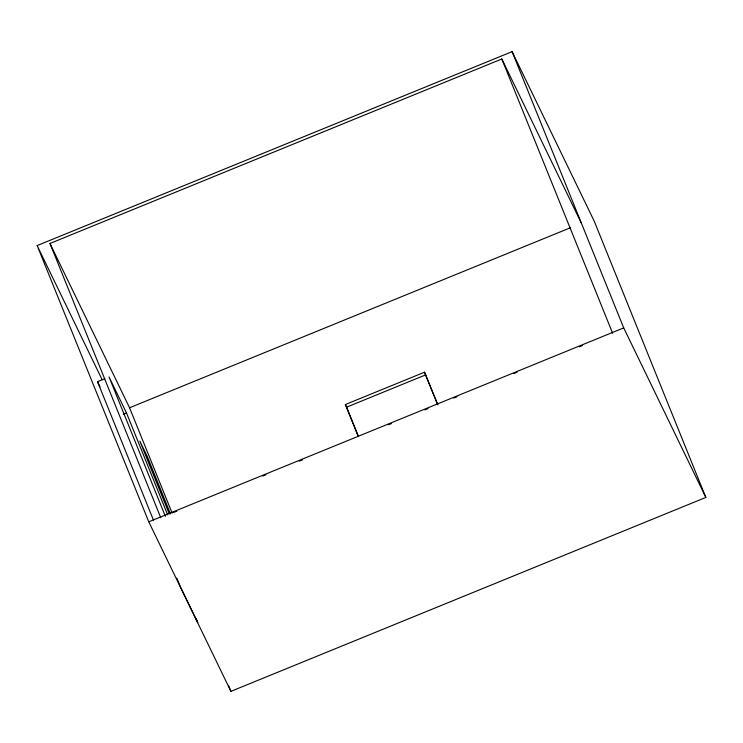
<?xml version="1.0" encoding="UTF-8"?>
<svg xmlns="http://www.w3.org/2000/svg" width="743" height="743" viewBox="0 0 743 743"><rect width="100%" height="100%" fill="white"/><g stroke="black" fill="none" stroke-linecap="round" stroke-linejoin="round"><path stroke-width="1.11" d="M37.15 245.571L512.094 51.648L594.233 221.182L705.85 497.429L230.906 691.352L148.767 521.818L37.15 245.571L102.153 379.738M160.767 517.732L49.967 243.481L501.822 58.985L581.416 223.262M153.429 520.063L97.519 381.679L104.865 378.679M49.967 243.481L129.561 407.758L570.689 227.646M123.357 414.26L126.505 412.969L167.677 514.88M358.34 436.689L345.346 404.536L424.504 372.215L437.906 404.851M345.346 404.536L346.619 407.155L425.776 374.834M148.767 521.818L623.711 327.904L705.85 497.429M173.648 512.466L176.871 511.156M262.734 476.096L265.957 474.777M299.225 461.199L302.447 459.88M388.31 424.82L391.533 423.51M424.801 409.922L428.024 408.613M453.778 398.09L457.001 396.781M513.887 373.553L517.109 372.234M579.354 346.814L582.577 345.504M126.505 412.969L109.054 376.961L165.401 516.422M97.519 381.679L100.008 386.824M512.094 51.648L623.711 327.904M501.822 58.985L612.631 333.236M424.504 372.215L437.497 404.368M346.619 407.155L358.312 436.095M129.561 407.758L172.144 513.153M170.481 513.933L147.105 456.072L139.833 441.073L169.274 513.933M228.733 685.984L230.906 691.352M196.013 618.297L197.74 622.588L180.298 586.58L176.834 577.998"/></g></svg>
